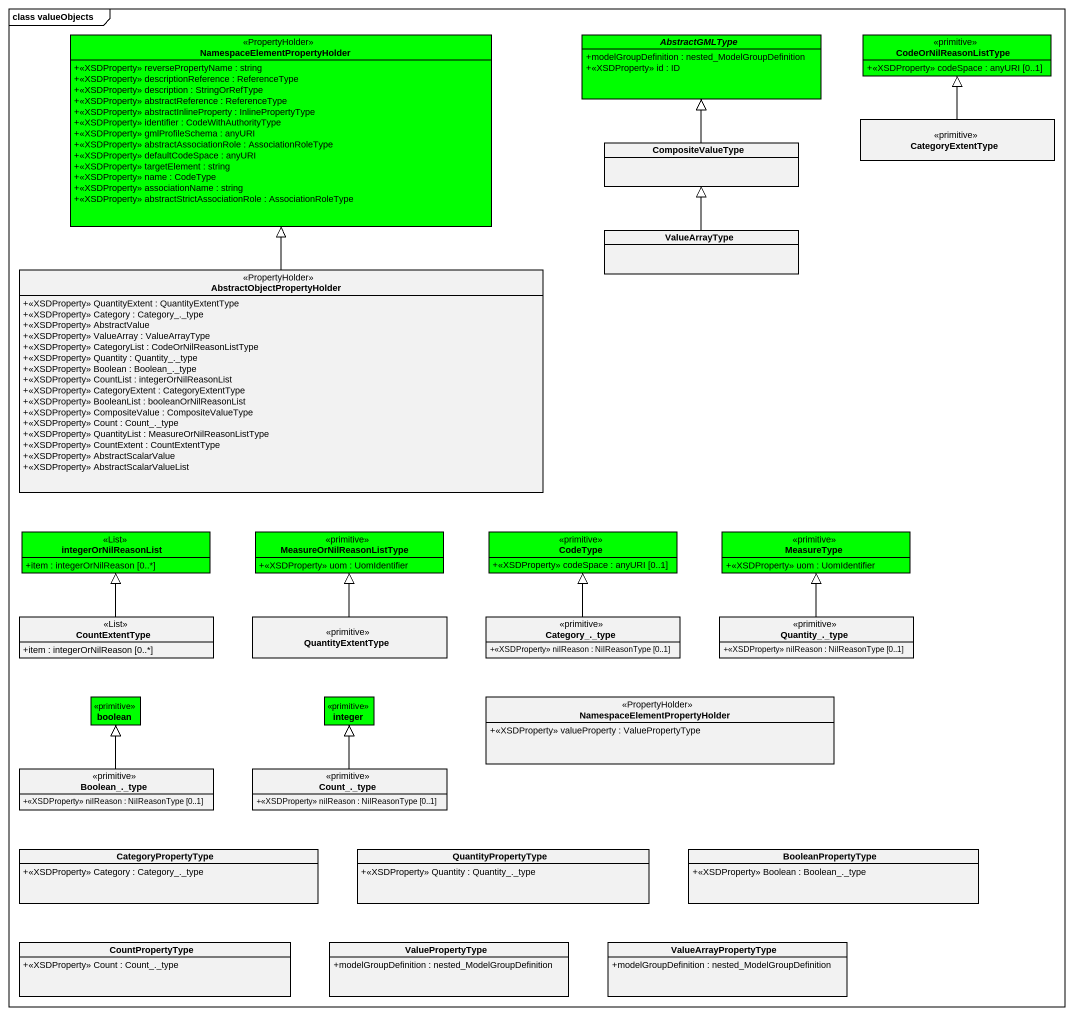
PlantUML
@startuml
mainframe class valueObjects
hide circle
hide empty members
skinparam classAttributeIconSize 0
class "NamespaceElementPropertyHolder" as NamespaceElementPropertyHold <<PropertyHolder>> #00FF00 {
  +<<XSDProperty>> reversePropertyName : string
  +<<XSDProperty>> descriptionReference : ReferenceType
  +<<XSDProperty>> description : StringOrRefType
  +<<XSDProperty>> abstractReference : ReferenceType
  +<<XSDProperty>> abstractInlineProperty : InlinePropertyType
  +<<XSDProperty>> identifier : CodeWithAuthorityType
  +<<XSDProperty>> gmlProfileSchema : anyURI
  +<<XSDProperty>> abstractAssociationRole : AssociationRoleType
  +<<XSDProperty>> defaultCodeSpace : anyURI
  +<<XSDProperty>> targetElement : string
  +<<XSDProperty>> name : CodeType
  +<<XSDProperty>> associationName : string
  +<<XSDProperty>> abstractStrictAssociationRole : AssociationRoleType
}
abstract class AbstractGMLType #00FF00 {
  +modelGroupDefinition : nested_ModelGroupDefinition
  +<<XSDProperty>> id : ID
}
class CodeOrNilReasonListType <<primitive>> #00FF00 {
  +<<XSDProperty>> codeSpace : anyURI [0..1]
}
class CategoryExtentType <<primitive>>
class CompositeValueType
class ValueArrayType
class AbstractObjectPropertyHolder <<PropertyHolder>> {
  +<<XSDProperty>> QuantityExtent : QuantityExtentType
  +<<XSDProperty>> Category : Category_._type
  +<<XSDProperty>> AbstractValue
  +<<XSDProperty>> ValueArray : ValueArrayType
  +<<XSDProperty>> CategoryList : CodeOrNilReasonListType
  +<<XSDProperty>> Quantity : Quantity_._type
  +<<XSDProperty>> Boolean : Boolean_._type
  +<<XSDProperty>> CountList : integerOrNilReasonList
  +<<XSDProperty>> CategoryExtent : CategoryExtentType
  +<<XSDProperty>> BooleanList : booleanOrNilReasonList
  +<<XSDProperty>> CompositeValue : CompositeValueType
  +<<XSDProperty>> Count : Count_._type
  +<<XSDProperty>> QuantityList : MeasureOrNilReasonListType
  +<<XSDProperty>> CountExtent : CountExtentType
  +<<XSDProperty>> AbstractScalarValue
  +<<XSDProperty>> AbstractScalarValueList
}
class integerOrNilReasonList <<List>> #00FF00 {
  +item : integerOrNilReason [0..*]
}
class MeasureOrNilReasonListType <<primitive>> #00FF00 {
  +<<XSDProperty>> uom : UomIdentifier
}
class CodeType <<primitive>> #00FF00 {
  +<<XSDProperty>> codeSpace : anyURI [0..1]
}
class MeasureType <<primitive>> #00FF00 {
  +<<XSDProperty>> uom : UomIdentifier
}
class CountExtentType <<List>> {
  +item : integerOrNilReason [0..*]
}
class QuantityExtentType <<primitive>>
class "Category_._type" as Category_type <<primitive>> {
  +<<XSDProperty>> nilReason : NilReasonType [0..1]
}
class "Quantity_._type" as Quantity_type <<primitive>> {
  +<<XSDProperty>> nilReason : NilReasonType [0..1]
}
class boolean <<primitive>> #00FF00
class integer <<primitive>> #00FF00
class "NamespaceElementPropertyHolder" as NamespaceElementPropertyHold_2 <<PropertyHolder>> {
  +<<XSDProperty>> valueProperty : ValuePropertyType
}
class "Boolean_._type" as Boolean_type <<primitive>> {
  +<<XSDProperty>> nilReason : NilReasonType [0..1]
}
class "Count_._type" as Count_type <<primitive>> {
  +<<XSDProperty>> nilReason : NilReasonType [0..1]
}
class CategoryPropertyType {
  +<<XSDProperty>> Category : Category_._type
}
class QuantityPropertyType {
  +<<XSDProperty>> Quantity : Quantity_._type
}
class BooleanPropertyType {
  +<<XSDProperty>> Boolean : Boolean_._type
}
class CountPropertyType {
  +<<XSDProperty>> Count : Count_._type
}
class ValuePropertyType {
  +modelGroupDefinition : nested_ModelGroupDefinition
}
class ValueArrayPropertyType {
  +modelGroupDefinition : nested_ModelGroupDefinition
}
CategoryExtentType -up-|> CodeOrNilReasonListType
CompositeValueType -up-|> AbstractGMLType
ValueArrayType -up-|> CompositeValueType
AbstractObjectPropertyHolder -up-|> NamespaceElementPropertyHold
CountExtentType -up-|> integerOrNilReasonList
QuantityExtentType -up-|> MeasureOrNilReasonListType
Category_type -up-|> CodeType
Quantity_type -up-|> MeasureType
Boolean_type -up-|> boolean
Count_type -up-|> integer
@enduml
